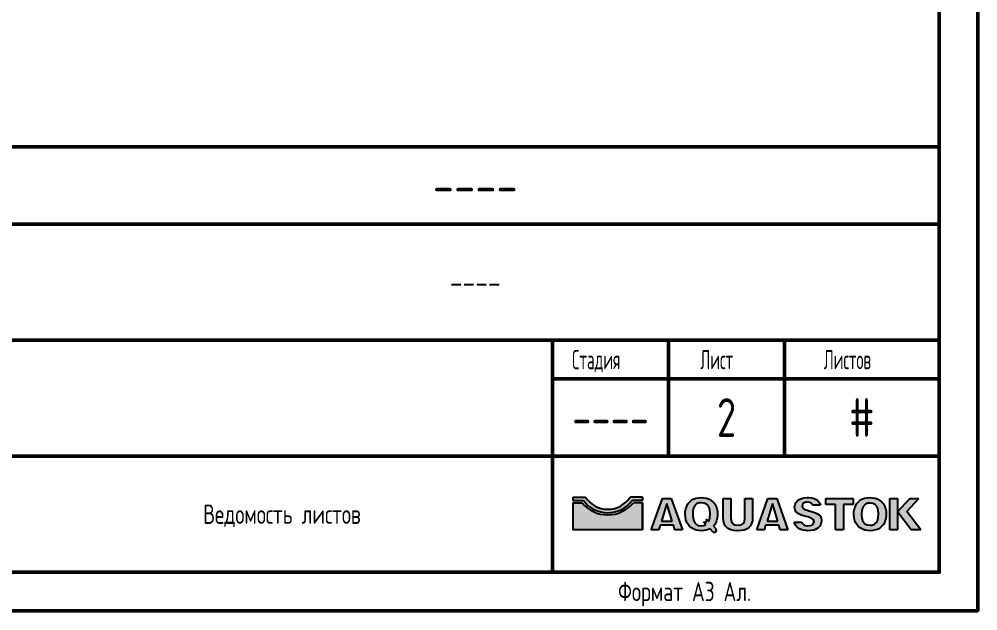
# Model space of a CAD drawing. Header units: millimetres. Extents: x 39361852 to 44659708, y 23030680 to 23754735.
# Drawn here: x 42501092 to 42513491, y 23444932 to 23452585 of the extents above; entities that cross this region are included whole.
import ezdxf
from ezdxf.enums import TextEntityAlignment as Align

# ---------------------------------------------------------------- set-up
doc = ezdxf.new("R2010")
doc.units = ezdxf.units.MM
doc.layers.add('0.50_Основные', color=30, linetype='Continuous', lineweight=50)
doc.layers.add('Толстая', color=255, linetype='Continuous', lineweight=50)
doc.layers.add('Тексты', color=142, linetype='Continuous')
doc.styles.add('GOST 2.304', font='GOST_0.TTF')
doc.styles.add('ROMANS0-70', font='romans.shx', dxfattribs={"width": 0.7})
doc.styles.add('SIMPLEX', font='ROMANS.shx', dxfattribs={"width": 0.7})

# ---------------------------------------------------------------- blocks, each defined once
blk = doc.blocks.new('*U66')
at = {"true_color": 0x00a0e3}
h = blk.add_hatch(color=142, dxfattribs=at)
h.dxf.hatch_style = 1
h.paths.add_polyline_path([(29056.1263850767, 12783.18604528195), (29057.6263850767, 12783.18604528195), (29057.6263850767, 12783.68604528195), (29055.8263850767, 12783.68604528195, -0.547349625120421), (29049.4263850767, 12783.68604528195), (29047.6263850767, 12783.68604528195), (29047.6263850767, 12783.18604528195), (29049.1263850767, 12783.18604528195, 0.5004339429673395)])
at = {"true_color": 0x008dd2}
h = blk.add_hatch(color=142, dxfattribs=at)
h.dxf.hatch_style = 1
edge = h.paths.add_edge_path()
edge.add_line((29073.1469470262, 12779.55740185862), (29073.30744044661, 12779.88480843626))
edge.add_line((29073.30744044661, 12779.88480843626), (29073.40373649886, 12780.26999264524))
edge.add_line((29073.40373649886, 12780.26999264524), (29073.43583518294, 12780.69369527513))
edge.add_line((29073.43583518294, 12780.69369527513), (29073.43583518294, 12781.78356829589))
edge.add_spline(control_points=[(29073.43583518294, 12781.78356829589), (29073.21347050504, 12781.81161505799), (29072.99016661756, 12781.83418436636), (29072.76615506505, 12781.8517467941)], knot_values=[6.242698683759274, 6.242698683759274, 6.242698683759274, 6.242698683759595, 6.918359428726618, 6.918359428726618, 6.918359428726618, 6.918359428726618], degree=3, periodic=0)
edge.add_spline(control_points=[(29072.76615506505, 12781.8517467941), (29072.61945874957, 12781.86324773417), (29072.47245895742, 12781.87260151221), (29072.32522071369, 12781.87994028014)], knot_values=[6.918359428726618, 6.918359428726618, 6.918359428726618, 6.918359428726618, 7.360822956592986, 7.360822956592986, 7.360822956592986, 7.360822956592986], degree=3, periodic=0)
edge.add_line((29072.32522071369, 12781.87994028014), (29072.32522071369, 12780.61023869652))
edge.add_line((29072.32522071369, 12780.61023869652), (29072.26744308235, 12780.18653606663))
edge.add_line((29072.26744308235, 12780.18653606663), (29072.0917678519, 12779.88073103585))
edge.add_line((29072.0917678519, 12779.88073103585), (29071.78596282111, 12779.7050558054))
edge.add_line((29071.78596282111, 12779.7050558054), (29071.36867992804, 12779.64085843723))
edge.add_line((29071.36867992804, 12779.64085843723), (29071.33658124396, 12779.64085843723))
edge.add_line((29071.33658124396, 12779.64085843723), (29070.90645887726, 12779.69863606858))
edge.add_line((29070.90645887726, 12779.69863606858), (29070.59831151007, 12779.85912948899))
edge.add_line((29070.59831151007, 12779.85912948899), (29070.57905229962, 12779.87838869944))
edge.add_line((29070.57905229962, 12779.87838869944), (29070.39287993194, 12780.173696593))
edge.add_line((29070.39287993194, 12780.173696593), (29070.32868256378, 12780.59097948607))
edge.add_line((29070.32868256378, 12780.59097948607), (29070.32868256378, 12780.61023869652))
edge.add_line((29070.32868256378, 12780.61023869652), (29070.32868256378, 12781.86862979216))
edge.add_spline(control_points=[(29070.32868256378, 12781.86862979216), (29070.15306947344, 12781.85899692023), (29069.97753262443, 12781.84736621713), (29069.80218050243, 12781.83395816074)], knot_values=[9.352169146688627, 9.352169146688627, 9.352169146688627, 9.352169146688627, 9.876945987016795, 9.876945987016795, 9.876945987016795, 9.876945987016795], degree=3, periodic=0)
edge.add_spline(control_points=[(29069.80218050243, 12781.83395816074), (29069.60934478579, 12781.81921324557), (29069.41673246924, 12781.80231888379), (29069.22448783135, 12781.78356829589)], knot_values=[9.876945987016795, 9.876945987016795, 9.876945987016795, 9.876945987016795, 10.45404603535426, 10.45404603535428, 10.45404603535428, 10.45404603535428], degree=3, periodic=0)
edge.add_line((29069.22448783135, 12781.78356829589), (29069.22448783135, 12780.69369527513))
edge.add_line((29069.22448783135, 12780.69369527513), (29069.25658651543, 12780.25073343479))
edge.add_line((29069.25658651543, 12780.25073343479), (29069.35288256768, 12779.87196896262))
edge.add_line((29069.35288256768, 12779.87196896262), (29069.5197957249, 12779.5509821218))
edge.add_line((29069.5197957249, 12779.5509821218), (29069.73806677666, 12779.30061238596))
edge.add_line((29069.73806677666, 12779.30061238596), (29070.00769572295, 12779.11444001828))
edge.add_line((29070.00769572295, 12779.11444001828), (29070.33510230059, 12778.97962554514))
edge.add_line((29070.33510230059, 12778.97962554514), (29070.72028650958, 12778.88974922971))
edge.add_line((29070.72028650958, 12778.88974922971), (29071.16966808674, 12778.85123080881))
edge.add_line((29071.16966808673, 12778.85123080881), (29071.33658124396, 12778.84481107199))
edge.add_line((29071.33658124396, 12778.84481107199), (29071.79880229474, 12778.87049001926))
edge.add_line((29071.79880229475, 12778.87049001926), (29072.209665451, 12778.94752686105))
edge.add_line((29072.209665451, 12778.94752686105), (29072.55633123909, 12779.06308212375))
edge.add_line((29072.55633123909, 12779.06308212375), (29072.83879965901, 12779.23641501779))
edge.add_line((29072.83879965901, 12779.23641501779), (29072.92225623762, 12779.30061238596))
edge.add_line((29072.92225623762, 12779.30061238596), (29073.1469470262, 12779.55740185862))
edge = h.paths.add_edge_path()
edge.add_line((29068.21584967948, 12780.16727685618), (29068.26720757401, 12780.28925185569))
edge.add_line((29068.26720757401, 12780.28925185569), (29068.35708388944, 12780.65517685423))
edge.add_line((29068.35708388944, 12780.65517685423), (29068.40202204716, 12781.05320053685))
edge.add_line((29068.40202204716, 12781.05320053685), (29068.40844178397, 12781.23295316771))
edge.add_line((29068.40844178397, 12781.23295316771), (29068.38276283671, 12781.66307553442))
edge.add_line((29068.38276283671, 12781.66307553442), (29068.37767121773, 12781.6889579309))
edge.add_spline(control_points=[(29068.37767121773, 12781.6889579309), (29068.02218665332, 12781.64429168827), (29067.66788352323, 12781.59366097334), (29067.31464877028, 12781.53763655537)], knot_values=[11.30373674148464, 11.30373674148464, 11.30373674148464, 11.30373674148464, 12.37669741940073, 12.37669741940073, 12.37669741940073, 12.37669741940073], degree=3, periodic=0)
edge.add_spline(control_points=[(29067.31464877028, 12781.53763655537), (29067.31464810866, 12781.53763645043), (29067.31464744703, 12781.5376363455), (29067.31464678541, 12781.53763624056)], knot_values=[12.37669741940073, 12.37669741940073, 12.37669741940073, 12.37669741940073, 12.37669942910239, 12.37669942910239, 12.37669942910239, 12.37669942910239], degree=3, periodic=0)
edge.add_line((29067.31464678541, 12781.53763624056), (29067.32992599881, 12781.38702685131))
edge.add_line((29067.32992599881, 12781.38702685131), (29067.32992599881, 12781.23295316771))
edge.add_line((29067.32992599881, 12781.23295316771), (29067.31708652517, 12780.81567027464))
edge.add_line((29067.31708652517, 12780.81567027464), (29067.29140757791, 12780.64875711741))
edge.add_line((29067.29140757791, 12780.64875711741), (29067.18227205203, 12780.26999264524))
edge.add_line((29067.18227205203, 12780.26999264524), (29067.1309141575, 12780.16727685618))
edge.add_line((29067.1309141575, 12780.16727685618), (29066.7842483694, 12780.51394264428))
edge.add_arc((29066.5649069825, 12780.33988377382), 0.2800127396971118, -127.96612223534157, 38.433840289708314, ccw=False)
edge.add_line((29066.39264442361, 12780.11912883006), (29066.73289047488, 12779.75641369993))
edge.add_line((29066.73289047488, 12779.75641369993), (29066.41190363406, 12779.60875975315))
edge.add_line((29066.41190363406, 12779.60875975315), (29066.08449705642, 12779.57666106907))
edge.add_line((29066.08449705642, 12779.57666106907), (29065.66079442653, 12779.6280189636))
edge.add_line((29065.66079442653, 12779.6280189636), (29065.33338784889, 12779.78851238401))
edge.add_line((29065.33338784889, 12779.78851238401), (29065.1407957444, 12779.9811044885))
edge.add_line((29065.1407957444, 12779.9811044885), (29064.9867220608, 12780.26357290843))
edge.add_line((29064.9867220608, 12780.26357290843), (29064.89042600855, 12780.62307817015))
edge.add_line((29064.89042600855, 12780.62307817015), (29064.84590718844, 12781.06190653983))
edge.add_spline(control_points=[(29064.84590718844, 12781.06190653983), (29064.84587637984, 12781.06189963518), (29064.84584557125, 12781.06189273049), (29064.84581476266, 12781.06188582577)], knot_values=[14.89269003849469, 14.89269003849469, 14.89269003849469, 14.89269003849469, 14.89278479785724, 14.89278479785724, 14.89278479785724, 14.89278479785724], degree=3, periodic=0)
edge.add_spline(control_points=[(29064.84581476266, 12781.06188582577), (29064.4895348135, 12780.9820375335), (29064.1340927239, 12780.89795930644), (29063.77936805354, 12780.81025918761)], knot_values=[14.89278479785724, 14.89278479785724, 14.89278479785724, 14.89278479785724, 15.98861109570938, 15.98861109570938, 15.98861109570938, 15.98861109570938], degree=3, periodic=0)
edge.add_line((29063.77936805354, 12780.81025918761), (29063.77981153931, 12780.80283080101))
edge.add_line((29063.77981153931, 12780.80283080101), (29063.85684838111, 12780.40480711839))
edge.add_line((29063.85684838111, 12780.40480711839), (29063.98524311744, 12780.05172159349))
edge.add_line((29063.98524311744, 12780.05172159349), (29064.17141548511, 12779.73715448948))
edge.add_line((29064.17141548511, 12779.73715448948), (29064.37684706324, 12779.48678475364))
edge.add_line((29064.37684706324, 12779.48678475364), (29064.65289574635, 12779.24925449143))
edge.add_line((29064.65289574635, 12779.24925449143), (29064.97388258717, 12779.06308212375))
edge.add_line((29064.97388258717, 12779.06308212375), (29065.33338784889, 12778.94110712424))
edge.add_line((29065.33338784889, 12778.94110712424), (29065.7249917947, 12778.86407028244))
edge.add_line((29065.72499179469, 12778.86407028244), (29066.0780773196, 12778.84481107199))
edge.add_line((29066.0780773196, 12778.84481107199), (29066.48894047585, 12778.87049001926))
edge.add_line((29066.48894047585, 12778.87049001926), (29066.75214968533, 12778.91542817697))
edge.add_line((29066.75214968533, 12778.91542817697), (29067.12449442068, 12779.03740317648))
edge.add_line((29067.12449442068, 12779.03740317648), (29067.34918520926, 12779.14011896555))
edge.add_line((29067.34918520926, 12779.14011896555), (29067.78251744437, 12778.66826830954))
edge.add_arc((29067.92389636263, 12778.94903065689), 0.314349318781043, 243.2722909576015, 382.5345149174105)
edge.add_line((29068.21424474528, 12779.06950186057), (29067.80498652323, 12779.49320449045))
edge.add_line((29067.80498652323, 12779.49320449045), (29068.04251678544, 12779.82061106809))
edge.add_line((29068.04251678543, 12779.82061106809), (29068.21584967948, 12780.16727685618))
h.paths.add_polyline_path([(29061.75043523363, 12783.47344131666), (29060.47932734397, 12783.47344131666), (29058.86797340304, 12778.98604528195), (29059.97216813547, 12778.98604528195), (29060.15192076633, 12779.64085843723), (29062.05858260082, 12779.64085843723), (29062.25117470531, 12778.98604528195), (29063.36178917456, 12778.98604528195)])
h.paths.add_polyline_path([(29061.89166944359, 12780.22505448753), (29060.35093260764, 12780.22505448753), (29061.1148812888, 12782.77369000366)], flags=16)
edge = h.paths.add_edge_path()
edge.add_spline(control_points=[(29077.94297193836, 12780.613668207), (29077.86769279614, 12780.6401733576), (29077.79238438929, 12780.66650783737), (29077.71704230774, 12780.69264592697)], knot_values=[1.575444912867396, 1.575444912867396, 1.575444912867396, 1.575444912867396, 1.812857402371412, 1.812857402371412, 1.812857402371412, 1.812857402371412], degree=3, periodic=0)
edge.add_spline(control_points=[(29077.71704230774, 12780.69264592697), (29077.6957005613, 12780.70004992311), (29077.67435611285, 12780.70743816112), (29077.65300886214, 12780.71481005645)], knot_values=[1.812857402371412, 1.812857402371412, 1.812857402371412, 1.812857402371412, 1.880107962071619, 1.880107962071619, 1.880107962071619, 1.880107962071619], degree=3, periodic=0)
edge.add_spline(control_points=[(29077.65300886214, 12780.71481005645), (29077.37549980941, 12780.81064289771), (29077.09751719367, 12780.90371392786), (29076.81884081047, 12780.99273891845)], knot_values=[1.880107962071619, 1.880107962071619, 1.880107962071619, 1.880107962071619, 2.754348836024528, 2.754348836024528, 2.754348836024528, 2.754348836024528], degree=3, periodic=0)
edge.add_line((29076.81884081047, 12780.99273891845), (29077.05088648229, 12780.22505448753))
edge.add_line((29077.05088648229, 12780.22505448753), (29075.51656938316, 12780.22505448753))
edge.add_line((29075.51656938316, 12780.22505448753), (29075.83495873697, 12781.28724418049))
edge.add_spline(control_points=[(29075.83495873697, 12781.28724418049), (29075.73232867157, 12781.31568654823), (29075.62957124998, 12781.34338617686), (29075.52667569873, 12781.37028023582)], knot_values=[3.779834164754988, 3.779834164754988, 3.779834164754988, 3.779834164754988, 4.099581763189868, 4.099581763189868, 4.099581763189868, 4.099581763189868], degree=3, periodic=0)
edge.add_spline(control_points=[(29075.52667569873, 12781.37028023582), (29075.50400901475, 12781.3762046818), (29075.48133562776, 12781.38209003597), (29075.45865542259, 12781.38793562666)], knot_values=[4.099581763189868, 4.099581763189868, 4.099581763189868, 4.099581763189868, 4.170018411627104, 4.170018411627104, 4.170018411627104, 4.170018411627104], degree=3, periodic=0)
edge.add_spline(control_points=[(29075.45865542259, 12781.38793562666), (29075.42726335019, 12781.39602661195), (29075.39585821565, 12781.4040414191), (29075.3644397136, 12781.41197826712)], knot_values=[4.170018411627104, 4.170018411627104, 4.170018411627104, 4.170018411627104, 4.267511020329242, 4.267511020329242, 4.267511020329242, 4.267511020329242], degree=3, periodic=0)
edge.add_spline(control_points=[(29075.3644397136, 12781.41197826712), (29075.30374224316, 12781.42731148057), (29075.24299488186, 12781.44235373136), (29075.18219542776, 12781.45709217791)], knot_values=[4.267511020329242, 4.267511020329242, 4.267511020329242, 4.267511020329242, 4.455857196858402, 4.455857196858402, 4.455857196858402, 4.455857196858402], degree=3, periodic=0)
edge.add_spline(control_points=[(29075.18219542776, 12781.45709217791), (29075.10001277682, 12781.47701414309), (29075.01773494744, 12781.4963810293), (29074.93535650154, 12781.51516112182)], knot_values=[4.455857196858402, 4.455857196858402, 4.455857196858402, 4.455857196858402, 4.710444813026527, 4.710444813026527, 4.710444813026527, 4.710444813026527], degree=3, periodic=0)
edge.add_line((29074.93535650155, 12781.51516112182), (29074.02719044174, 12778.98604528195))
edge.add_line((29074.02719044174, 12778.98604528195), (29075.13780491098, 12778.98604528195))
edge.add_line((29075.13780491098, 12778.98604528195), (29075.31755754185, 12779.64085843723))
edge.add_line((29075.31755754185, 12779.64085843723), (29077.22421937633, 12779.64085843723))
edge.add_line((29077.22421937633, 12779.64085843723), (29077.41681148083, 12778.98604528195))
edge.add_line((29077.41681148083, 12778.98604528195), (29078.52742595007, 12778.98604528195))
edge.add_line((29078.52742595007, 12778.98604528195), (29077.94297193836, 12780.61366820699))
at = {"true_color": 0x00a0e3}
h = blk.add_hatch(color=142, dxfattribs=at)
h.dxf.hatch_style = 1
edge = h.paths.add_edge_path()
edge.add_line((29061.75043523363, 12783.47344131666), (29060.47932734397, 12783.47344131666))
edge.add_line((29060.47932734397, 12783.47344131666), (29059.0407042322, 12779.46707655519))
edge.add_spline(control_points=[(29059.0407042322, 12779.46707655519), (29059.88777431702, 12779.72781742646), (29060.73587952767, 12779.98333246406), (29061.58671683923, 12780.22505448751)], knot_values=[18.25486135540215, 18.25486135540215, 18.25486135540215, 18.25486135540215, 20.90159103059578, 20.90159103059578, 20.90159103059578, 20.90159103059578], degree=3, periodic=0)
edge.add_line((29061.58671683929, 12780.22505448753), (29060.35093260764, 12780.22505448753))
edge.add_line((29060.35093260764, 12780.22505448753), (29061.1148812888, 12782.77369000366))
edge.add_line((29061.1148812888, 12782.77369000366), (29061.86751967593, 12780.30428967563))
edge.add_spline(control_points=[(29061.86751967593, 12780.30428967563), (29062.17701704592, 12780.39101302833), (29062.4869000531, 12780.47578949128), (29062.79725019709, 12780.55820761362)], knot_values=[17.00173696897325, 17.00173696897325, 17.00173696897325, 17.00173696897325, 17.96379870954128, 17.96379870954128, 17.96379870954128, 17.96379870954128], degree=3, periodic=0)
edge.add_line((29062.79725019709, 12780.55820761362), (29061.75043523363, 12783.47344131666))
edge = h.paths.add_edge_path()
edge.add_line((29064.94820363991, 12782.09319790112), (29065.08301811305, 12782.40134526831))
edge.add_line((29065.08301811305, 12782.40134526831), (29065.1407957444, 12782.4783821101))
edge.add_line((29065.1407957444, 12782.4783821101), (29065.39758521706, 12782.71591237231))
edge.add_line((29065.39758521706, 12782.71591237231), (29065.74425100514, 12782.85072684546))
edge.add_line((29065.74425100514, 12782.85072684546), (29066.08449705642, 12782.88282552954))
edge.add_line((29066.08449705642, 12782.88282552954), (29066.50177994949, 12782.83146763501))
edge.add_line((29066.50177994949, 12782.83146763501), (29066.83560626394, 12782.67739395142))
edge.add_line((29066.83560626394, 12782.67739395142), (29067.03461810525, 12782.4783821101))
edge.add_line((29067.03461810525, 12782.4783821101), (29067.18869178885, 12782.19591369018))
edge.add_line((29067.18869178885, 12782.19591369018), (29067.28498784109, 12781.82998869164))
edge.add_line((29067.28498784109, 12781.82998869164), (29067.31464678541, 12781.53763624056))
edge.add_spline(control_points=[(29067.31464678541, 12781.53763624056), (29067.66788219598, 12781.59366078367), (29068.02218598748, 12781.64429160461), (29068.37767121772, 12781.6889579309)], knot_values=[11.30373674148464, 11.30373674148464, 11.30373674148464, 11.30373674148464, 12.37669942910239, 12.37669942910239, 12.37669942910239, 12.37669942910239], degree=3, periodic=0)
edge.add_line((29068.37767121773, 12781.6889579309), (29068.30572599491, 12782.05467948022))
edge.add_line((29068.30572599491, 12782.05467948022), (29068.17091152176, 12782.41418474194))
edge.add_line((29068.17091152176, 12782.41418474194), (29067.9911588909, 12782.72875184595))
edge.add_line((29067.9911588909, 12782.72875184595), (29067.77930757596, 12782.97912158179))
edge.add_line((29067.77930757596, 12782.97912158179), (29067.50325889286, 12783.216651844))
edge.add_line((29067.50325889285, 12783.216651844), (29067.18227205203, 12783.40282421167))
edge.add_line((29067.18227205203, 12783.40282421167), (29066.82276679031, 12783.531218948))
edge.add_line((29066.82276679031, 12783.531218948), (29066.4311628445, 12783.60183605298))
edge.add_line((29066.43116284451, 12783.60183605299), (29066.0780773196, 12783.62109526344))
edge.add_line((29066.0780773196, 12783.62109526343), (29065.6479549529, 12783.59541631617))
edge.add_line((29065.6479549529, 12783.59541631617), (29065.26277074391, 12783.51195973755))
edge.add_line((29065.26277074391, 12783.51195973755), (29064.90968521901, 12783.37072552759))
edge.add_line((29064.90968521901, 12783.37072552759), (29064.60153785182, 12783.1781334231))
edge.add_line((29064.60153785182, 12783.1781334231), (29064.37684706324, 12782.97912158179))
edge.add_line((29064.37684706324, 12782.97912158179), (29064.14573653784, 12782.69665316186))
edge.add_line((29064.14573653785, 12782.69665316186), (29063.97240364381, 12782.37566632104))
edge.add_line((29063.9724036438, 12782.37566632104), (29063.84400890747, 12782.01616105932))
edge.add_line((29063.84400890747, 12782.01616105932), (29063.77339180249, 12781.6181373767))
edge.add_line((29063.77339180249, 12781.6181373767), (29063.75413259204, 12781.23295316771))
edge.add_line((29063.75413259204, 12781.23295316771), (29063.77936805354, 12780.81025918761))
edge.add_spline(control_points=[(29063.77936805354, 12780.81025918761), (29064.13412339799, 12780.89796689013), (29064.48959628578, 12780.98205207447), (29064.84590718844, 12781.06190653983)], knot_values=[14.89269003849469, 14.89269003849469, 14.89269003849469, 14.89269003849469, 15.98861109570938, 15.98861109570938, 15.98861109570938, 15.98861109570938], degree=3, periodic=0)
edge.add_line((29064.84564909559, 12781.06184764685), (29064.83906811402, 12781.23295316771))
edge.add_line((29064.83906811402, 12781.23295316771), (29064.86474706129, 12781.70159395531))
edge.add_line((29064.86474706129, 12781.70159395531), (29064.9482036399, 12782.09319790112))
edge = h.paths.add_edge_path()
edge.add_line((29070.32868256378, 12783.47344131666), (29069.22448783135, 12783.47344131666))
edge.add_line((29069.22448783135, 12783.47344131666), (29069.22448783135, 12781.78356829589))
edge.add_spline(control_points=[(29069.22448783135, 12781.78356829589), (29069.59154710308, 12781.81936943559), (29069.95994676845, 12781.84840359668), (29070.32868256378, 12781.86862979216)], knot_values=[9.35216914668863, 9.35216914668863, 9.35216914668863, 9.352169146688642, 10.45404603535428, 10.45404603535428, 10.45404603535428, 10.45404603535428], degree=3, periodic=0)
edge.add_line((29070.32868256378, 12781.86862979216), (29070.32868256378, 12783.47344131666))
edge = h.paths.add_edge_path()
edge.add_line((29073.43583518294, 12783.47344131666), (29072.32522071369, 12783.47344131666))
edge.add_line((29072.32522071369, 12783.47344131666), (29072.32522071369, 12781.87994028014))
edge.add_spline(control_points=[(29072.32522071369, 12781.87994028014), (29072.69729805755, 12781.86139489948), (29073.06785266267, 12781.82998177441), (29073.43583518294, 12781.78356829589)], knot_values=[6.242698683759273, 6.242698683759273, 6.242698683759273, 6.242698683759273, 7.360822956592664, 7.360822956592985, 7.360822956592985, 7.360822956592985], degree=3, periodic=0)
edge.add_line((29073.43583518294, 12781.78356829589), (29073.43583518294, 12783.47344131666))
edge = h.paths.add_edge_path()
edge.add_line((29076.28051806432, 12782.77369000366), (29076.81884081048, 12780.99273891845))
edge.add_spline(control_points=[(29076.81884081047, 12780.99273891845), (29077.19463275893, 12780.8726897263), (29077.56916314557, 12780.74528312791), (29077.94297193836, 12780.613668207)], knot_values=[1.575444912867396, 1.575444912867396, 1.575444912867396, 1.575444912867396, 2.754348836024528, 2.754348836024528, 2.754348836024528, 2.754348836024528], degree=3, periodic=0)
edge.add_line((29077.94297193836, 12780.613668207), (29076.91607200914, 12783.47344131666))
edge.add_line((29076.91607200914, 12783.47344131666), (29075.63854438267, 12783.47344131666))
edge.add_line((29075.63854438267, 12783.47344131666), (29074.93535650155, 12781.51516112182))
edge.add_spline(control_points=[(29074.93535650154, 12781.51516112182), (29075.2364797851, 12781.44651302992), (29075.5362586618, 12781.37002438091), (29075.83495873697, 12781.28724418049)], knot_values=[3.779834164754988, 3.779834164754988, 3.779834164754988, 3.779834164754988, 4.710444813026527, 4.710444813026527, 4.710444813026527, 4.710444813026527], degree=3, periodic=0)
edge.add_line((29075.83495873697, 12781.28724418049), (29076.28051806432, 12782.77369000366))
at = {"true_color": 0xe64125}
h = blk.add_hatch(color=20, dxfattribs=at)
h.dxf.hatch_style = 1
h.paths.add_polyline_path([(29083.27161145743, 12780.72579395921), (29083.09185882657, 12781.04678080004), (29082.99556277433, 12781.14307685228), (29082.78371145938, 12781.28431106224), (29082.46914435538, 12781.43196500902), (29082.05828119912, 12781.57319921898), (29081.55112199063, 12781.71443342895), (29081.51260356972, 12781.72727290258), (29081.44840620156, 12781.74653211303), (29080.97334567714, 12781.90702553344), (29080.67803778359, 12782.10603737475), (29080.54121714269, 12782.37967865655), (29080.6844575204, 12782.7480110564), (29080.75507462538, 12782.80578868774), (29081.09532067666, 12782.94060316089), (29081.29433251797, 12782.95344263452), (29081.6987759374, 12782.89566500317), (29081.852849621, 12782.82504789819), (29082.13881971555, 12782.51048079419), (29083.18815487882, 12782.51048079419), (29083.04692066886, 12782.86356631909), (29082.80297066983, 12783.15887421265), (29082.59111935489, 12783.31936763306), (29082.2829719877, 12783.46702157984), (29081.91704698916, 12783.56331763209), (29081.49334435927, 12783.61467552662), (29081.27507330752, 12783.62109526343), (29080.83211146718, 12783.58899657935), (29080.44692725819, 12783.50554000074), (29080.11952068055, 12783.35788605396), (29079.96544699696, 12783.2551702649), (29079.69581805067, 12782.97912158179), (29079.53532463026, 12782.64529526733), (29079.48396673573, 12782.26011105835), (29079.54174436707, 12781.85566763891), (29079.72149699793, 12781.53468079809), (29079.79211410291, 12781.46406369311), (29080.01038515467, 12781.30999000951), (29080.33779173231, 12781.15591632592), (29080.76791409901, 12780.9954229055), (29081.12099962392, 12780.89270711644), (29081.39062857021, 12780.82850974828), (29081.85926935781, 12780.66159659105), (29082.15457725137, 12780.45616501292), (29082.27910964604, 12780.19326329084), (29082.14815751456, 12779.81419133128), (29082.03260225186, 12779.72431501584), (29081.70519567422, 12779.59592027952), (29081.37778909658, 12779.57024133225), (29080.96692594033, 12779.6280189636), (29080.78717330947, 12779.71147554221), (29080.53038383681, 12779.99394396214), (29080.50470488954, 12780.07098080393), (29079.43902857801, 12780.07098080393), (29079.56742331434, 12779.71147554221), (29079.79211410291, 12779.40332817502), (29080.04890357557, 12779.19147686008), (29080.35705094276, 12779.02456370285), (29080.7229759413, 12778.91542817697), (29081.13383909755, 12778.86407028244), (29081.35852988613, 12778.85765054562), (29081.82717067373, 12778.87690975607), (29082.22519435635, 12778.94752686105), (29082.57186014444, 12779.06950186057), (29082.83506935391, 12779.22999528098), (29083.09827856339, 12779.48678475364), (29083.2587719838, 12779.82061106809), (29083.32938908878, 12780.2122150139), (29083.3358088256, 12780.32135053978)])
h.paths.add_polyline_path([(29086.48320749604, 12782.63887553052), (29087.8762903852, 12782.63887553052), (29087.8762903852, 12783.47344131666), (29083.94741145353, 12783.47344131666), (29083.94741145353, 12782.63887553052), (29085.37901276361, 12782.63887553052), (29085.37901276361, 12778.98604528195), (29086.48320749604, 12778.98604528195)])
h.paths.add_polyline_path([(29092.64862194189, 12781.23295316771), (29092.62294299462, 12781.66307553442), (29092.53948641601, 12782.05467948022), (29092.41109167968, 12782.41418474194), (29092.23133904882, 12782.72875184595), (29092.01948773388, 12782.97912158179), (29091.74343905077, 12783.216651844), (29091.42245220995, 12783.40282421167), (29091.06294694822, 12783.531218948), (29090.67134300242, 12783.60183605299), (29090.31825747752, 12783.62109526343), (29089.88813511081, 12783.59541631617), (29089.50295090182, 12783.51195973755), (29089.14986537692, 12783.37072552759), (29088.84171800973, 12783.1781334231), (29088.61702722115, 12782.97912158179), (29088.38591669576, 12782.69665316186), (29088.2061640649, 12782.37566632104), (29088.08418906539, 12782.01616105932), (29088.01357196041, 12781.6181373767), (29087.99431274996, 12781.23295316771), (29088.01999169722, 12780.80283080101), (29088.09702853902, 12780.40480711839), (29088.22542327535, 12780.05172159349), (29088.40517590621, 12779.73715448948), (29088.61702722115, 12779.48678475364), (29088.89307590426, 12779.24925449143), (29089.21406274509, 12779.06308212375), (29089.56714826999, 12778.94110712424), (29089.96517195261, 12778.86407028244), (29090.31825747752, 12778.84481107199), (29090.7419601074, 12778.87690975607), (29091.13356405321, 12778.96036633469), (29091.48022984129, 12779.09518080783), (29091.7947969453, 12779.28777291233), (29092.02590747069, 12779.48678475364), (29092.25059825927, 12779.76925317356), (29092.43035089013, 12780.09024001438), (29092.55232588964, 12780.4497452761), (29092.62936273144, 12780.84776895873)])
h.paths.add_polyline_path([(29089.11134695602, 12781.23295316771), (29089.1434456401, 12781.6951742185), (29089.22690221872, 12782.08035842748), (29089.36813642868, 12782.38208605786), (29089.40665484958, 12782.43344395239), (29089.66344432224, 12782.66455447778), (29090.02294958396, 12782.79294921411), (29090.32467721433, 12782.81862816138), (29090.7419601074, 12782.76727026685), (29091.06936668504, 12782.60677684643), (29091.23627984227, 12782.42702421557), (29091.39035352587, 12782.14455579565), (29091.48664957811, 12781.77863079711), (29091.53158773583, 12781.32924921996), (29091.53158773583, 12781.23295316771), (29091.49948905174, 12780.76431238011), (29091.41603247313, 12780.38554790794), (29091.27479826317, 12780.08382027757), (29091.23627984227, 12780.03246238303), (29090.97307063279, 12779.79493212083), (29090.61998510789, 12779.6665373845), (29090.32467721433, 12779.64085843723), (29089.90097458445, 12779.69863606858), (29089.57356800681, 12779.85912948899), (29089.40665484958, 12780.03246238303), (29089.25258116598, 12780.31493080296), (29089.15628511374, 12780.6808558015), (29089.11134695602, 12781.13023737865)], flags=16)
h.paths.add_polyline_path([(29094.26886272169, 12781.55394000853), (29094.26886272169, 12783.47344131666), (29093.17108772608, 12783.47344131666), (29093.17108772608, 12778.98604528195), (29094.26886272169, 12778.98604528195), (29094.26886272169, 12780.42406632884)])
h.paths.add_polyline_path([(29095.60458867495, 12781.6032574525), (29097.32465744633, 12783.47344131666), (29096.03429034622, 12783.47344131666), (29094.26886272169, 12781.55394000853), (29096.25256139798, 12778.98604528195), (29097.6263850767, 12778.98604528195)])
h = blk.add_hatch(color=20, dxfattribs=at)
h.dxf.hatch_style = 1
h.paths.add_polyline_path([(29057.6263850767, 12782.88604528195), (29056.3263850767, 12782.88604528195, -0.473383459563582), (29048.9263850767, 12782.88604528195), (29047.6263850767, 12782.88604528195), (29047.6263850767, 12778.98604528195), (29057.6263850767, 12778.98604528195)])
at = {"color": 142, "true_color": 0x00a0e3}
for p, q in [((29047.6263850767, 12783.68604528195), (29047.6263850767, 12783.18604528195)), ((29047.6263850767, 12783.68604528195), (29049.4263850767, 12783.68604528195)), ((29057.6263850767, 12783.68604528195), (29055.8263850767, 12783.68604528195)), ((29057.6263850767, 12783.18604528195), (29057.6263850767, 12783.68604528195)), ((29057.6263850767, 12783.68604528195), (29057.6263850767, 12783.18604528195)), ((29057.6263850767, 12783.68604528195), (29057.6263850767, 12783.18604528195)), ((29058.86797340304, 12778.98604528195), (29060.47932734397, 12783.47344131666)), ((29060.47932734397, 12783.47344131666), (29061.75043523363, 12783.47344131666)), ((29061.75043523363, 12783.47344131666), (29063.36178917456, 12778.98604528195)), ((29064.90968521901, 12783.37072552759), (29065.26277074391, 12783.51195973755)), ((29065.26277074391, 12783.51195973755), (29065.6479549529, 12783.59541631617)), ((29065.6479549529, 12783.59541631617), (29066.0780773196, 12783.62109526343)), ((29066.0780773196, 12783.62109526343), (29066.43116284451, 12783.60183605299)), ((29066.43116284451, 12783.60183605299), (29066.82276679031, 12783.531218948)), ((29066.82276679031, 12783.531218948), (29067.18227205203, 12783.40282421167)), ((29069.22448783135, 12780.69369527513), (29069.22448783135, 12783.47344131666)), ((29069.22448783135, 12783.47344131666), (29070.32868256378, 12783.47344131666)), ((29070.32868256378, 12783.47344131666), (29070.32868256378, 12780.61023869652)), ((29072.32522071369, 12780.61023869652), (29072.32522071369, 12783.47344131666)), ((29072.32522071369, 12783.47344131666), (29073.43583518294, 12783.47344131666)), ((29073.43583518294, 12783.47344131666), (29073.43583518294, 12780.69369527513)), ((29074.02719044174, 12778.98604528195), (29075.63854438267, 12783.47344131666)), ((29075.63854438267, 12783.47344131666), (29076.91607200914, 12783.47344131666)), ((29076.91607200914, 12783.47344131666), (29078.52742595007, 12778.98604528195)), ((29047.6263850767, 12783.18604528195), (29049.1263850767, 12783.18604528195)), ((29057.6263850767, 12783.18604528195), (29056.1263850767, 12783.18604528195)), ((29061.1148812888, 12782.77369000366), (29060.35093260764, 12780.22505448753)), ((29061.89166944359, 12780.22505448753), (29061.1148812888, 12782.77369000366)), ((29063.84400890747, 12782.01616105932), (29063.9724036438, 12782.37566632104)), ((29063.9724036438, 12782.37566632104), (29064.14573653785, 12782.69665316186)), ((29064.14573653785, 12782.69665316186), (29064.37684706324, 12782.97912158179)), ((29064.37684706324, 12782.97912158179), (29064.60153785182, 12783.1781334231)), ((29064.60153785182, 12783.1781334231), (29064.90968521901, 12783.37072552759)), ((29064.94820363991, 12782.09319790112), (29064.86474706129, 12781.70159395531)), ((29065.08301811305, 12782.40134526831), (29064.94820363991, 12782.09319790112)), ((29065.1407957444, 12782.4783821101), (29065.08301811305, 12782.40134526831)), ((29065.39758521706, 12782.71591237231), (29065.1407957444, 12782.4783821101)), ((29065.74425100514, 12782.85072684546), (29065.39758521706, 12782.71591237231)), ((29066.08449705642, 12782.88282552954), (29065.74425100514, 12782.85072684546)), ((29066.50177994949, 12782.83146763501), (29066.08449705642, 12782.88282552954)), ((29066.83560626394, 12782.67739395142), (29066.50177994949, 12782.83146763501)), ((29067.03461810525, 12782.4783821101), (29066.83560626394, 12782.67739395142)), ((29067.18869178885, 12782.19591369018), (29067.03461810525, 12782.4783821101)), ((29067.18227205203, 12783.40282421167), (29067.50325889285, 12783.216651844)), ((29067.28498784109, 12781.82998869164), (29067.18869178885, 12782.19591369018)), ((29067.50325889285, 12783.216651844), (29067.77930757596, 12782.97912158179)), ((29067.77930757596, 12782.97912158179), (29067.9911588909, 12782.72875184595)), ((29067.9911588909, 12782.72875184595), (29068.17091152176, 12782.41418474194)), ((29068.17091152176, 12782.41418474194), (29068.30572599491, 12782.05467948022)), ((29076.28051806432, 12782.77369000366), (29075.51656938316, 12780.22505448753)), ((29077.05088648229, 12780.22505448753), (29076.28051806432, 12782.77369000366)), ((29063.75413259204, 12781.23295316771), (29063.77339180249, 12781.6181373767)), ((29063.77981153931, 12780.80283080101), (29063.75413259204, 12781.23295316771)), ((29063.77339180249, 12781.6181373767), (29063.84400890747, 12782.01616105932)), ((29063.85684838111, 12780.40480711839), (29063.77981153931, 12780.80283080101)), ((29064.86474706129, 12781.70159395531), (29064.83906811402, 12781.23295316771)), ((29064.83906811402, 12781.23295316771), (29064.84548785084, 12781.06604001048)), ((29064.84548785084, 12781.06604001048), (29064.89042600855, 12780.62307817015)), ((29067.32992599881, 12781.38702685131), (29067.28498784109, 12781.82998869164)), ((29067.29140757791, 12780.64875711741), (29067.31708652517, 12780.81567027464)), ((29067.31708652517, 12780.81567027464), (29067.32992599881, 12781.23295316771)), ((29067.32992599881, 12781.23295316771), (29067.32992599881, 12781.38702685131)), ((29068.30572599491, 12782.05467948022), (29068.38276283671, 12781.66307553442)), ((29068.40202204716, 12781.05320053685), (29068.35708388944, 12780.65517685423)), ((29068.38276283671, 12781.66307553442), (29068.40844178397, 12781.23295316771)), ((29068.40844178397, 12781.23295316771), (29068.40202204716, 12781.05320053685)), ((29069.25658651543, 12780.25073343479), (29069.22448783135, 12780.69369527513)), ((29073.43583518294, 12780.69369527513), (29073.40373649886, 12780.26999264524)), ((29060.15192076633, 12779.64085843723), (29059.97216813547, 12778.98604528195)), ((29062.05858260082, 12779.64085843723), (29060.15192076633, 12779.64085843723)), ((29060.35093260764, 12780.22505448753), (29061.89166944359, 12780.22505448753)), ((29062.25117470531, 12778.98604528195), (29062.05858260082, 12779.64085843723)), ((29063.98524311744, 12780.05172159349), (29063.85684838111, 12780.40480711839)), ((29064.17141548511, 12779.73715448948), (29063.98524311744, 12780.05172159349)), ((29064.37684706324, 12779.48678475364), (29064.17141548511, 12779.73715448948)), ((29064.65289574635, 12779.24925449143), (29064.37684706324, 12779.48678475364)), ((29064.89042600855, 12780.62307817015), (29064.9867220608, 12780.26357290843)), ((29064.9867220608, 12780.26357290843), (29065.1407957444, 12779.9811044885)), ((29065.1407957444, 12779.9811044885), (29065.33338784889, 12779.78851238401)), ((29065.33338784889, 12779.78851238401), (29065.66079442653, 12779.6280189636)), ((29065.66079442653, 12779.6280189636), (29066.08449705642, 12779.57666106907)), ((29066.08449705642, 12779.57666106907), (29066.41190363406, 12779.60875975315)), ((29066.73289047488, 12779.75641369993), (29066.39264442361, 12780.11912883006)), ((29066.41190363406, 12779.60875975315), (29066.73289047488, 12779.75641369993)), ((29066.7842483694, 12780.51394264428), (29067.1309141575, 12780.16727685618)), ((29067.1309141575, 12780.16727685618), (29067.18227205203, 12780.26999264524)), ((29067.18227205203, 12780.26999264524), (29067.29140757791, 12780.64875711741)), ((29068.04251678543, 12779.82061106809), (29067.80498652323, 12779.49320449045)), ((29067.80498652323, 12779.49320449045), (29068.21424474527, 12779.06950186057)), ((29068.21584967948, 12780.16727685618), (29068.04251678543, 12779.82061106809)), ((29068.26720757401, 12780.28925185569), (29068.21584967948, 12780.16727685618)), ((29068.35708388944, 12780.65517685423), (29068.26720757401, 12780.28925185569)), ((29069.35288256768, 12779.87196896262), (29069.25658651543, 12780.25073343479)), ((29069.5197957249, 12779.5509821218), (29069.35288256768, 12779.87196896262)), ((29069.73806677666, 12779.30061238596), (29069.5197957249, 12779.5509821218)), ((29070.00769572295, 12779.11444001828), (29069.73806677666, 12779.30061238596)), ((29070.32868256378, 12780.61023869652), (29070.32868256378, 12780.59097948607)), ((29070.32868256378, 12780.59097948607), (29070.39287993194, 12780.173696593)), ((29070.39287993194, 12780.173696593), (29070.57905229962, 12779.87838869944)), ((29070.57905229962, 12779.87838869944), (29070.59831151007, 12779.85912948899)), ((29070.59831151007, 12779.85912948899), (29070.90645887726, 12779.69863606858)), ((29070.90645887726, 12779.69863606858), (29071.33658124396, 12779.64085843723)), ((29071.33658124396, 12779.64085843723), (29071.36867992804, 12779.64085843723)), ((29071.36867992804, 12779.64085843723), (29071.78596282111, 12779.7050558054)), ((29071.78596282111, 12779.7050558054), (29072.08769045148, 12779.87838869944)), ((29072.08769045148, 12779.87838869944), (29072.0941101883, 12779.88480843626)), ((29072.0941101883, 12779.88480843626), (29072.26744308235, 12780.18653606663)), ((29072.26744308235, 12780.18653606663), (29072.32522071369, 12780.61023869652)), ((29072.92225623762, 12779.30061238596), (29072.83879965901, 12779.23641501779)), ((29073.1469470262, 12779.55740185862), (29072.92225623762, 12779.30061238596)), ((29073.30744044661, 12779.88480843626), (29073.1469470262, 12779.55740185862)), ((29073.40373649886, 12780.26999264524), (29073.30744044661, 12779.88480843626)), ((29075.31755754185, 12779.64085843723), (29075.13780491098, 12778.98604528195)), ((29077.22421937633, 12779.64085843723), (29075.31755754185, 12779.64085843723)), ((29075.51656938316, 12780.22505448753), (29077.05088648229, 12780.22505448753)), ((29077.41681148083, 12778.98604528195), (29077.22421937633, 12779.64085843723)), ((29059.97216813547, 12778.98604528195), (29058.86797340304, 12778.98604528195)), ((29063.36178917456, 12778.98604528195), (29062.25117470531, 12778.98604528195)), ((29064.97388258717, 12779.06308212375), (29064.65289574635, 12779.24925449143)), ((29065.33338784889, 12778.94110712424), (29064.97388258717, 12779.06308212375)), ((29065.72499179469, 12778.86407028244), (29065.33338784889, 12778.94110712424)), ((29066.0780773196, 12778.84481107199), (29065.72499179469, 12778.86407028244)), ((29066.48894047585, 12778.87049001926), (29066.0780773196, 12778.84481107199)), ((29066.75214968533, 12778.91542817697), (29066.48894047585, 12778.87049001926)), ((29067.12449442068, 12779.03740317648), (29066.75214968533, 12778.91542817697)), ((29067.34918520926, 12779.14011896555), (29067.12449442068, 12779.03740317648)), ((29067.78251744437, 12778.66826830954), (29067.34918520926, 12779.14011896555)), ((29070.33510230059, 12778.97962554514), (29070.00769572295, 12779.11444001828)), ((29070.72028650958, 12778.88974922971), (29070.33510230059, 12778.97962554514)), ((29071.16966808673, 12778.85123080881), (29070.72028650958, 12778.88974922971)), ((29071.33658124396, 12778.84481107199), (29071.16966808673, 12778.85123080881)), ((29071.79880229475, 12778.87049001926), (29071.33658124396, 12778.84481107199)), ((29072.209665451, 12778.94752686105), (29071.79880229475, 12778.87049001926)), ((29072.55633123909, 12779.06308212375), (29072.209665451, 12778.94752686105)), ((29072.83879965901, 12779.23641501779), (29072.55633123909, 12779.06308212375)), ((29075.13780491098, 12778.98604528195), (29074.02719044174, 12778.98604528195)), ((29078.52742595007, 12778.98604528195), (29077.41681148083, 12778.98604528195))]:
    blk.add_line(p, q, dxfattribs=at)
at = {"color": 20, "true_color": 0xe64125}
for p, q in [((29080.11952068055, 12783.35788605396), (29080.44692725819, 12783.50554000074)), ((29080.44692725819, 12783.50554000074), (29080.83211146718, 12783.58899657935)), ((29080.83211146718, 12783.58899657935), (29081.27507330752, 12783.62109526343)), ((29081.27507330752, 12783.62109526343), (29081.49334435927, 12783.61467552662)), ((29081.49334435927, 12783.61467552662), (29081.91704698916, 12783.56331763209)), ((29081.91704698916, 12783.56331763209), (29082.2829719877, 12783.46702157984)), ((29082.2829719877, 12783.46702157984), (29082.59111935489, 12783.31936763306)), ((29083.94741145353, 12782.63887553052), (29083.94741145353, 12783.47344131666)), ((29083.94741145353, 12783.47344131666), (29087.8762903852, 12783.47344131666)), ((29087.8762903852, 12783.47344131666), (29087.8762903852, 12782.63887553052)), ((29089.14986537692, 12783.37072552759), (29089.50295090182, 12783.51195973755)), ((29089.50295090182, 12783.51195973755), (29089.88813511081, 12783.59541631617)), ((29089.88813511081, 12783.59541631617), (29090.31825747752, 12783.62109526343)), ((29090.31825747752, 12783.62109526343), (29090.67134300242, 12783.60183605299)), ((29090.67134300242, 12783.60183605299), (29091.06294694822, 12783.531218948)), ((29091.06294694822, 12783.531218948), (29091.42245220995, 12783.40282421167)), ((29093.17108772608, 12778.98604528195), (29093.17108772608, 12783.47344131666)), ((29093.17108772608, 12783.47344131666), (29094.26886272169, 12783.47344131666)), ((29094.26886272169, 12783.47344131666), (29094.26886272169, 12781.55394000853)), ((29094.26886272169, 12781.55394000853), (29096.03429034622, 12783.47344131666)), ((29095.60458867495, 12781.6032574525), (29097.32465744633, 12783.47344131666)), ((29096.03429034622, 12783.47344131666), (29097.32465744633, 12783.47344131666)), ((29047.6263850767, 12782.88604528195), (29047.6263850767, 12778.98604528195)), ((29047.6263850767, 12782.88604528195), (29048.9263850767, 12782.88604528195)), ((29057.6263850767, 12782.88604528195), (29056.3263850767, 12782.88604528195)), ((29057.6263850767, 12778.98604528195), (29057.6263850767, 12782.88604528195)), ((29057.6263850767, 12782.88604528195), (29057.6263850767, 12778.98604528195)), ((29079.48396673573, 12782.26011105835), (29079.53532463026, 12782.64529526733)), ((29079.54174436707, 12781.85566763891), (29079.48396673573, 12782.26011105835)), ((29079.53532463026, 12782.64529526733), (29079.69581805067, 12782.97912158179)), ((29079.69581805067, 12782.97912158179), (29079.96544699696, 12783.2551702649)), ((29079.96544699696, 12783.2551702649), (29080.11952068055, 12783.35788605396)), ((29080.6844575204, 12782.7480110564), (29080.54964304726, 12782.40134526831)), ((29080.54964304726, 12782.40134526831), (29080.55606278408, 12782.34998737377)), ((29080.55606278408, 12782.34998737377), (29080.67803778359, 12782.10603737475)), ((29080.67803778359, 12782.10603737475), (29080.97334567714, 12781.90702553344)), ((29080.75507462538, 12782.80578868774), (29080.6844575204, 12782.7480110564)), ((29081.09532067666, 12782.94060316089), (29080.75507462538, 12782.80578868774)), ((29081.29433251797, 12782.95344263452), (29081.09532067666, 12782.94060316089)), ((29081.6987759374, 12782.89566500317), (29081.29433251797, 12782.95344263452)), ((29081.852849621, 12782.82504789819), (29081.6987759374, 12782.89566500317)), ((29082.10963909365, 12782.54257947827), (29081.852849621, 12782.82504789819)), ((29082.11605883047, 12782.51048079419), (29082.10963909365, 12782.54257947827)), ((29083.18815487882, 12782.51048079419), (29082.11605883047, 12782.51048079419)), ((29082.59111935489, 12783.31936763306), (29082.80297066983, 12783.15887421265)), ((29082.80297066983, 12783.15887421265), (29083.04692066886, 12782.86356631909)), ((29083.04692066886, 12782.86356631909), (29083.18815487882, 12782.51048079419)), ((29085.37901276361, 12782.63887553052), (29083.94741145353, 12782.63887553052)), ((29085.37901276361, 12778.98604528195), (29085.37901276361, 12782.63887553052)), ((29087.8762903852, 12782.63887553052), (29086.48320749604, 12782.63887553052)), ((29086.48320749604, 12782.63887553052), (29086.48320749604, 12778.98604528195)), ((29088.08418906539, 12782.01616105932), (29088.2061640649, 12782.37566632104)), ((29088.2061640649, 12782.37566632104), (29088.38591669576, 12782.69665316186)), ((29088.38591669576, 12782.69665316186), (29088.61702722115, 12782.97912158179)), ((29088.61702722115, 12782.97912158179), (29088.84171800973, 12783.1781334231)), ((29088.84171800973, 12783.1781334231), (29089.14986537692, 12783.37072552759)), ((29089.22690221872, 12782.08035842748), (29089.1434456401, 12781.6951742185)), ((29089.36813642868, 12782.38208605786), (29089.22690221872, 12782.08035842748)), ((29089.40665484958, 12782.43344395239), (29089.36813642868, 12782.38208605786)), ((29089.66344432224, 12782.66455447778), (29089.40665484958, 12782.43344395239)), ((29090.02294958396, 12782.79294921411), (29089.66344432224, 12782.66455447778)), ((29090.32467721433, 12782.81862816138), (29090.02294958396, 12782.79294921411)), ((29090.7419601074, 12782.76727026685), (29090.32467721433, 12782.81862816138)), ((29091.06936668504, 12782.60677684643), (29090.7419601074, 12782.76727026685)), ((29091.23627984227, 12782.42702421557), (29091.06936668504, 12782.60677684643)), ((29091.39035352587, 12782.14455579565), (29091.23627984227, 12782.42702421557)), ((29091.48664957811, 12781.77863079711), (29091.39035352587, 12782.14455579565)), ((29091.42245220995, 12783.40282421167), (29091.74343905077, 12783.216651844)), ((29091.74343905077, 12783.216651844), (29092.01948773388, 12782.97912158179)), ((29092.01948773388, 12782.97912158179), (29092.23133904882, 12782.72875184595)), ((29092.23133904882, 12782.72875184595), (29092.41109167968, 12782.41418474194)), ((29092.41109167968, 12782.41418474194), (29092.53948641601, 12782.05467948022)), ((29079.72149699793, 12781.53468079809), (29079.54174436707, 12781.85566763891)), ((29079.79211410291, 12781.46406369311), (29079.72149699793, 12781.53468079809)), ((29080.01038515467, 12781.30999000951), (29079.79211410291, 12781.46406369311)), ((29080.33779173231, 12781.15591632592), (29080.01038515467, 12781.30999000951)), ((29080.76791409901, 12780.9954229055), (29080.33779173231, 12781.15591632592)), ((29081.12099962392, 12780.89270711644), (29080.76791409901, 12780.9954229055)), ((29080.97334567714, 12781.90702553344), (29081.44840620156, 12781.74653211303)), ((29081.39062857021, 12780.82850974828), (29081.12099962392, 12780.89270711644)), ((29081.85926935781, 12780.66159659105), (29081.39062857021, 12780.82850974828)), ((29081.44840620156, 12781.74653211303), (29081.51260356972, 12781.72727290258)), ((29081.51260356972, 12781.72727290258), (29081.55112199063, 12781.71443342895)), ((29081.55112199063, 12781.71443342895), (29082.05828119912, 12781.57319921898)), ((29082.05828119912, 12781.57319921898), (29082.46914435538, 12781.43196500902)), ((29082.46914435538, 12781.43196500902), (29082.78371145938, 12781.28431106224)), ((29082.78371145938, 12781.28431106224), (29082.99556277433, 12781.14307685228)), ((29082.99556277433, 12781.14307685228), (29083.09185882657, 12781.04678080004)), ((29083.09185882657, 12781.04678080004), (29083.27161145743, 12780.72579395921)), ((29083.27161145743, 12780.72579395921), (29083.3358088256, 12780.32135053978)), ((29087.99431274996, 12781.23295316771), (29088.01357196041, 12781.6181373767)), ((29088.01999169722, 12780.80283080101), (29087.99431274996, 12781.23295316771)), ((29088.01357196041, 12781.6181373767), (29088.08418906539, 12782.01616105932)), ((29088.09702853902, 12780.40480711839), (29088.01999169722, 12780.80283080101)), ((29089.1434456401, 12781.6951742185), (29089.11134695602, 12781.23295316771)), ((29089.11134695602, 12781.23295316771), (29089.11134695602, 12781.13023737865)), ((29089.11134695602, 12781.13023737865), (29089.15628511374, 12780.6808558015)), ((29089.15628511374, 12780.6808558015), (29089.25258116598, 12780.31493080296)), ((29091.41603247313, 12780.38554790794), (29091.49948905174, 12780.76431238011)), ((29091.53158773583, 12781.32924921996), (29091.48664957811, 12781.77863079711)), ((29091.49948905174, 12780.76431238011), (29091.53158773583, 12781.23295316771)), ((29091.53158773583, 12781.23295316771), (29091.53158773583, 12781.32924921996)), ((29092.53948641601, 12782.05467948022), (29092.62294299462, 12781.66307553442)), ((29092.62936273144, 12780.84776895873), (29092.55232588964, 12780.4497452761)), ((29092.62294299462, 12781.66307553442), (29092.64862194189, 12781.23295316771)), ((29092.64862194189, 12781.23295316771), (29092.62936273144, 12780.84776895873)), ((29094.26886272169, 12781.55394000853), (29094.26886272169, 12780.42406632884)), ((29096.25256139798, 12778.98604528195), (29094.26886272169, 12781.55394000853)), ((29097.6263850767, 12778.98604528195), (29095.60458867495, 12781.6032574525)), ((29079.56742331434, 12779.71147554221), (29079.43902857801, 12780.07098080393)), ((29079.43902857801, 12780.07098080393), (29080.50470488954, 12780.07098080393)), ((29079.79211410291, 12779.40332817502), (29079.56742331434, 12779.71147554221)), ((29080.04890357557, 12779.19147686008), (29079.79211410291, 12779.40332817502)), ((29080.50470488954, 12780.07098080393), (29080.53038383681, 12779.99394396214)), ((29080.53038383681, 12779.99394396214), (29080.78717330947, 12779.71147554221)), ((29080.78717330947, 12779.71147554221), (29080.96692594033, 12779.6280189636)), ((29080.96692594033, 12779.6280189636), (29081.37778909658, 12779.57024133225)), ((29081.37778909658, 12779.57024133225), (29081.70519567422, 12779.59592027952)), ((29081.70519567422, 12779.59592027952), (29082.03260225186, 12779.72431501584)), ((29082.15457725137, 12780.45616501292), (29081.85926935781, 12780.66159659105)), ((29082.03260225186, 12779.72431501584), (29082.14815751456, 12779.81419133128)), ((29082.14815751456, 12779.81419133128), (29082.27013251407, 12780.16727685618)), ((29082.27013251407, 12780.2122150139), (29082.15457725137, 12780.45616501292)), ((29082.27013251407, 12780.16727685618), (29082.27013251407, 12780.2122150139)), ((29083.09827856339, 12779.48678475364), (29082.83506935391, 12779.22999528098)), ((29083.2587719838, 12779.82061106809), (29083.09827856339, 12779.48678475364)), ((29083.32938908878, 12780.2122150139), (29083.2587719838, 12779.82061106809)), ((29083.3358088256, 12780.32135053978), (29083.32938908878, 12780.2122150139)), ((29088.22542327535, 12780.05172159349), (29088.09702853902, 12780.40480711839)), ((29088.40517590621, 12779.73715448948), (29088.22542327535, 12780.05172159349)), ((29088.61702722115, 12779.48678475364), (29088.40517590621, 12779.73715448948)), ((29088.89307590426, 12779.24925449143), (29088.61702722115, 12779.48678475364)), ((29089.25258116598, 12780.31493080296), (29089.40665484958, 12780.03246238303)), ((29089.40665484958, 12780.03246238303), (29089.57356800681, 12779.85912948899)), ((29089.57356800681, 12779.85912948899), (29089.90097458445, 12779.69863606858)), ((29089.90097458445, 12779.69863606858), (29090.32467721433, 12779.64085843723)), ((29090.32467721433, 12779.64085843723), (29090.61998510789, 12779.6665373845)), ((29090.61998510789, 12779.6665373845), (29090.97307063279, 12779.79493212083)), ((29090.97307063279, 12779.79493212083), (29091.23627984227, 12780.03246238303)), ((29091.23627984227, 12780.03246238303), (29091.27479826317, 12780.08382027757)), ((29091.27479826317, 12780.08382027757), (29091.41603247313, 12780.38554790794)), ((29092.02590747069, 12779.48678475364), (29091.7947969453, 12779.28777291233)), ((29092.25059825927, 12779.76925317356), (29092.02590747069, 12779.48678475364)), ((29092.43035089013, 12780.09024001438), (29092.25059825927, 12779.76925317356)), ((29092.55232588964, 12780.4497452761), (29092.43035089013, 12780.09024001438)), ((29094.26886272169, 12780.42406632884), (29094.26886272169, 12778.98604528195)), ((29057.6263850767, 12778.98604528195), (29047.6263850767, 12778.98604528195)), ((29080.35705094276, 12779.02456370285), (29080.04890357557, 12779.19147686008)), ((29080.7229759413, 12778.91542817697), (29080.35705094276, 12779.02456370285)), ((29081.13383909755, 12778.86407028244), (29080.7229759413, 12778.91542817697)), ((29081.35852988613, 12778.85765054562), (29081.13383909755, 12778.86407028244)), ((29081.82717067373, 12778.87690975607), (29081.35852988613, 12778.85765054562)), ((29082.22519435635, 12778.94752686105), (29081.82717067373, 12778.87690975607)), ((29082.57186014444, 12779.06950186057), (29082.22519435635, 12778.94752686105)), ((29082.83506935391, 12779.22999528098), (29082.57186014444, 12779.06950186057)), ((29086.48320749604, 12778.98604528195), (29085.37901276361, 12778.98604528195)), ((29089.21406274509, 12779.06308212375), (29088.89307590426, 12779.24925449143)), ((29089.56714826999, 12778.94110712424), (29089.21406274509, 12779.06308212375)), ((29089.96517195261, 12778.86407028244), (29089.56714826999, 12778.94110712424)), ((29090.31825747752, 12778.84481107199), (29089.96517195261, 12778.86407028244)), ((29090.7419601074, 12778.87690975607), (29090.31825747752, 12778.84481107199)), ((29091.13356405321, 12778.96036633469), (29090.7419601074, 12778.87690975607)), ((29091.48022984129, 12779.09518080783), (29091.13356405321, 12778.96036633469)), ((29091.7947969453, 12779.28777291233), (29091.48022984129, 12779.09518080783)), ((29094.26886272169, 12778.98604528195), (29093.17108772608, 12778.98604528195)), ((29097.6263850767, 12778.98604528195), (29096.25256139798, 12778.98604528195))]:
    blk.add_line(p, q, dxfattribs=at)
at = {"color": 142, "true_color": 0x00a0e3}
for centre, radius, start, end in [((29052.6263850767, 12785.73346318301), 3.798936701443003, 212.6118485604654, 327.3881514395346), ((29052.6263850767, 12785.80725091499), 4.372724433426434, 216.8301235903127, 323.1698764096873), ((29066.5649069825, 12780.33988377382), 0.2800127396971347, 232.0338777644472, 38.43384028974405), ((29067.92389636263, 12778.94903065689), 0.3143493187809473, 243.2722909575716, 22.53451491726325)]:
    blk.add_arc(centre, radius, start, end, dxfattribs=at)
at = {"color": 20, "true_color": 0xe64125}
blk.add_arc((29052.6263850767, 12785.91832272298), 4.783796241414643, 219.3357991995516, 320.6642008004484, dxfattribs=at)
blk = doc.blocks.new('*U65')
at = {"layer": '0.50_Основные'}
for points in [[(-420, 0), (0, 0), (0, 297), (-420, 297)], [(-400, 5), (-5, 5), (-5, 292), (-400, 292)], [(-189.9999999999127, 59.99999999997817), (-189.9999999999127, 5), (-5, 5), (-5, 59.99999999997453)]]:
    blk.add_lwpolyline(points, close=True, dxfattribs=at)
for points in [[(-189.9999999999127, 59.99999999997453), (-5, 59.99999999997453)], [(-124.9999999999418, 49.99999999997817), (-5, 49.99999999997817)], [(-189.9999999999127, 34.99999999998545), (-5, 34.99999999998545)], [(-54.99999999997453, 34.99999999998545), (-54.99999999997453, 5)], [(-39.99999999998181, 34.99999999998545), (-39.99999999998181, 19.99999999999271)], [(-24.99999999998909, 34.99999999998545), (-24.99999999998909, 19.99999999999271)], [(-54.99999999997453, 29.99999999998909), (-5, 29.99999999998909)], [(-124.9999999999418, 19.99999999999271), (-5, 19.99999999999271)]]:
    blk.add_lwpolyline(points, dxfattribs=at)
at = {"color": 1, "xscale": 0.9, "yscale": 0.9, "zscale": 0.9}
blk.add_blockref('*U66', (-26195.22796913535, -11490.60676896938), dxfattribs=at)
at = {"ltscale": 3, "style": 'SIMPLEX', "width": 0.7}
blk.add_text('#', height=5, dxfattribs=at).set_placement((-14.99999999999454, 24.9999999999909), align=Align.MIDDLE_CENTER)
at = {"style": 'SIMPLEX', "width": 0.7, "flags": 9}
blk.add_attdef('Примеч.', text='', height=3.5, dxfattribs=at).set_placement((-98.80833333825858, -33.65158590674764), align=Align.MIDDLE_LEFT)
at = {"layer": 'Тексты', "style": 'GOST 2.304', "width": 0.7}
for s, p in [('Стадия', (-52.48563446991648, 32.49999999998727)), ('Лист', (-35.8926193180214, 32.49999999998727)), ('Листов', (-19.93499999999403, 32.49999999998727))]:
    blk.add_text(s, height=2.5, dxfattribs=at).set_placement(p, align=Align.MIDDLE_LEFT)
at = {"layer": 'Тексты', "width": 0.7}
for s, height, style, p in [('----', 5, 'SIMPLEX', (-47.49999999997817, 24.9999999999909)), ('Формат А3 Ал.', 2.5, 'ROMANS0-70', (-37.92496524236673, 2.500000000000006))]:
    blk.add_text(s, height=height, dxfattribs=dict(at, style=style)).set_placement(p, align=Align.MIDDLE_CENTER)
at = {"layer": 'Тексты', "insert": (-64.9999999999683, 54.99999999997901), "char_height": 5, "width": 119.999999999947, "attachment_point": 5, "style": 'GOST 2.304'}
blk.add_mtext('----', dxfattribs=at)
at = {"layer": 'Тексты', "insert": (-64.9999999999709, 42.49999999998364), "char_height": 3, "width": 119.9999999999456, "attachment_point": 5, "line_spacing_factor": 0.8, "style": 'GOST 2.304'}
blk.add_mtext('----', dxfattribs=at)
at = {"layer": 'Тексты', "style": 'SIMPLEX', "width": 0.7, "flags": 8}
for tag, height, p in [('Лист', 5, (-32.49999999998545, 24.9999999999909)), ('Наименование', 2.5, (-89.99999999995815, 12.49999999999636))]:
    blk.add_attdef(tag, text='', height=height, dxfattribs=at).set_placement(p, align=Align.MIDDLE_CENTER)

msp = doc.modelspace()

# ---------------------------------------------------------------- linework, layer by layer
at = {"layer": 'Толстая', "color": 0}
for q in [(42513490.79274182, 23474631.85938301), (42513490.79274182, 23474625.90700206)]:
    msp.add_line((42513490.79274182, 23444931.85938301), q, dxfattribs=at)

# ---------------------------------------------------------------- block references
at = {"xscale": 100, "yscale": 100, "zscale": 100}
msp.add_blockref('*U65', (42513490.79256004, 23444931.85943687), dxfattribs=at).add_auto_attribs({'Лист': '2', 'Наименование': 'Ведомость листов'})

doc.saveas('drawing.dxf')
